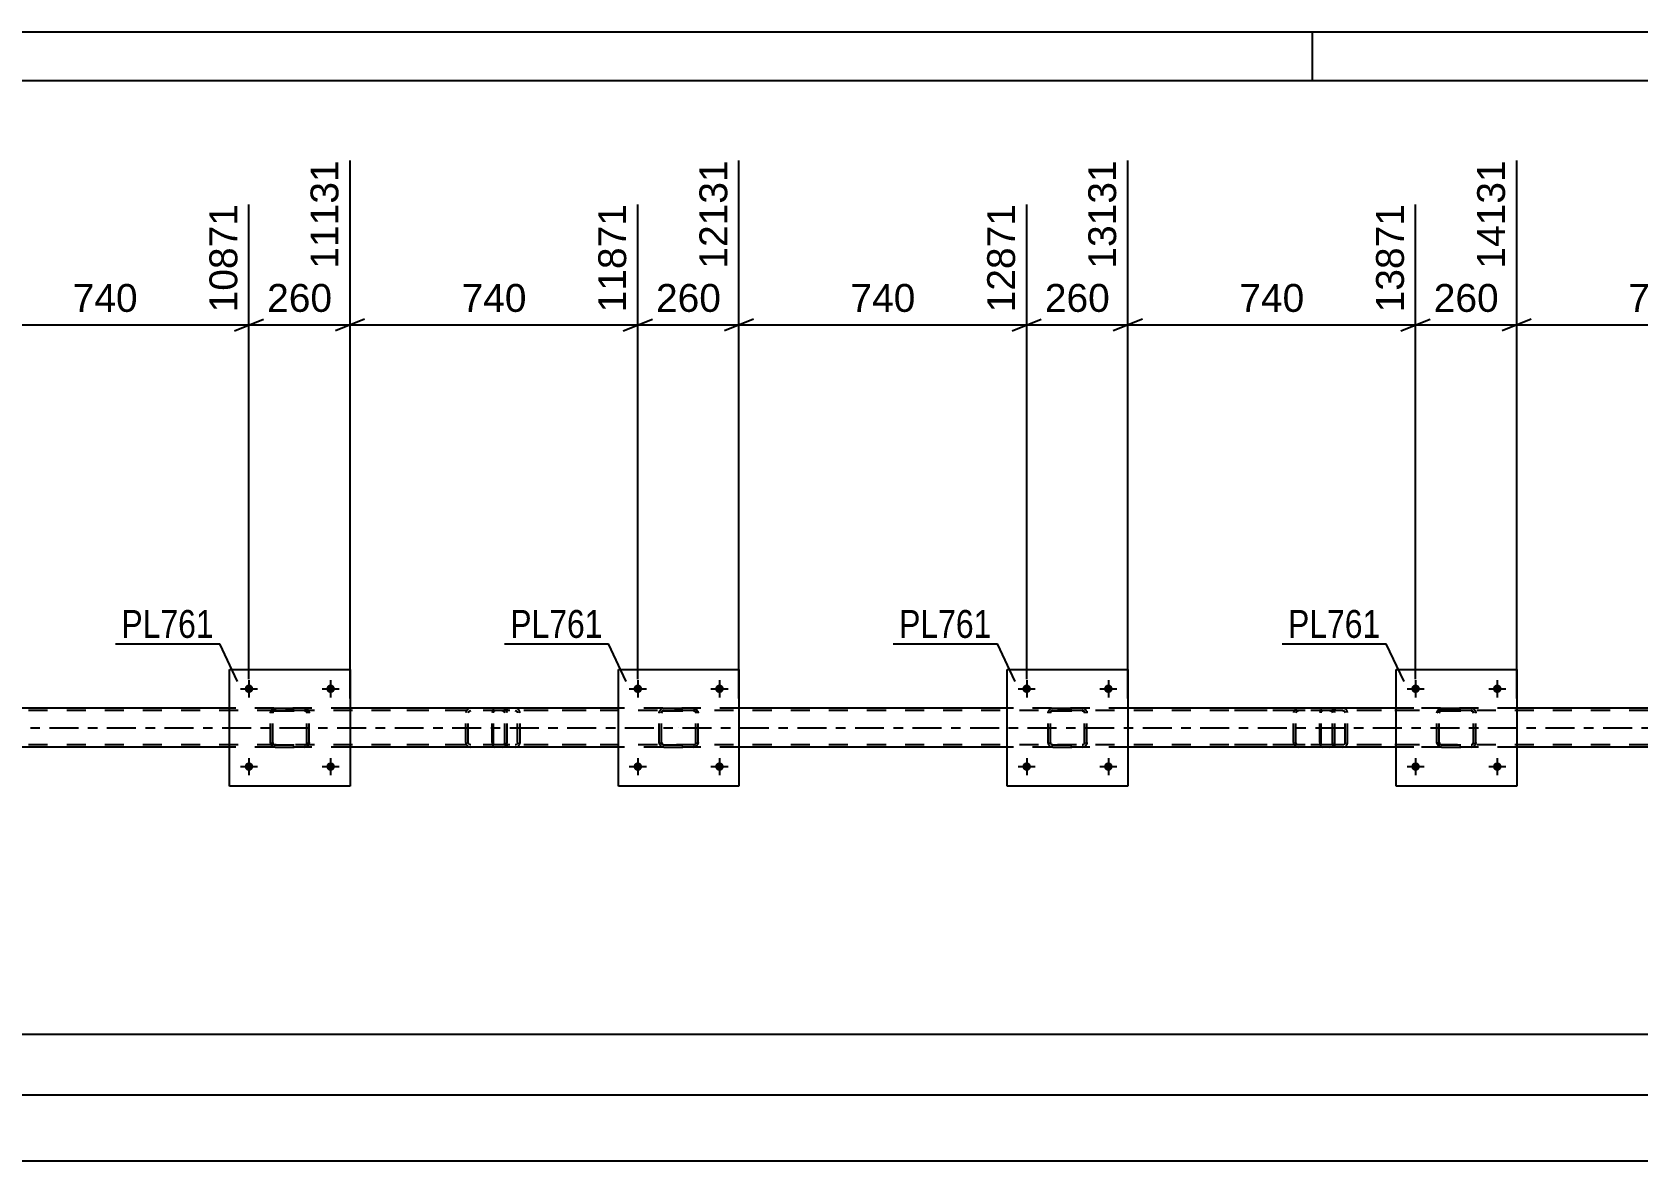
# Model space of a CAD drawing. Header units: millimetres. Extents: x -116 to 725, y -385 to 209.
# Drawn here: x 383.4 to 548.5, y 92.8 to 208.9 of the extents above; entities that cross this region are included whole.
import ezdxf

# ---------------------------------------------------------------- set-up
doc = ezdxf.new("R2010")
doc.units = ezdxf.units.MM
doc.linetypes.add('DXK_LINE_DOT2', pattern=[3.9198, 1.9599, -1.9599])
doc.linetypes.add('DXK_LINE_DOT3', pattern=[5.9187, 2.979, -0.9799, 0.9799, -0.9799])
doc.styles.add('Arial', font='arial.ttf', dxfattribs={"height": 0.2})
doc.styles.add('Arial Narrow', font='ARIALN.TTF', dxfattribs={"height": 0.2})

# ---------------------------------------------------------------- blocks, each defined once
blk = doc.blocks.new('Unknown-203724257-1113')
at = {"color": 5, "linetype": 'Continuous'}
for p, q in [((725.07, 208.87), (-115.93, 208.87)), ((515.07, 203.87), (515.07, 208.87)), ((720.07, 203.87), (-110.93, 203.87))]:
    blk.add_line(p, q, dxfattribs=at)
blk = doc.blocks.new('Bolt-203724257-3834 - 3799')
at = {"linetype": 'Continuous'}
for points in [[(446.1, 133.33, -1), (445.22, 133.33, -1)], [(454.5, 133.33, -1), (453.62, 133.33, -1)]]:
    blk.add_hatch(color=1, dxfattribs=at).paths.add_polyline_path(points)
at = {"color": 1, "linetype": 'Continuous'}
for p, q in [((445.66, 134.21), (445.66, 132.45)), ((454.06, 134.21), (454.06, 132.45)), ((444.78, 133.33), (446.54, 133.33)), ((453.18, 133.33), (454.94, 133.33))]:
    blk.add_line(p, q, dxfattribs=at)
blk = doc.blocks.new('Bolt-203724257-3835 - 3799')
at = {"linetype": 'Continuous'}
for points in [[(406.1, 141.33, -1), (405.22, 141.33, -1)], [(414.5, 141.33, -1), (413.62, 141.33, -1)]]:
    blk.add_hatch(color=1, dxfattribs=at).paths.add_polyline_path(points)
at = {"color": 1, "linetype": 'Continuous'}
for p, q in [((405.66, 142.21), (405.66, 140.45)), ((414.06, 142.21), (414.06, 140.45)), ((404.78, 141.33), (406.54, 141.33)), ((413.18, 141.33), (414.94, 141.33))]:
    blk.add_line(p, q, dxfattribs=at)
blk = doc.blocks.new('Bolt-203724257-3836 - 3799')
at = {"linetype": 'Continuous'}
for points in [[(406.1, 133.33, -1), (405.22, 133.33, -1)], [(414.5, 133.33, -1), (413.62, 133.33, -1)]]:
    blk.add_hatch(color=1, dxfattribs=at).paths.add_polyline_path(points)
at = {"color": 1, "linetype": 'Continuous'}
for p, q in [((405.66, 134.21), (405.66, 132.45)), ((414.06, 134.21), (414.06, 132.45)), ((404.78, 133.33), (406.54, 133.33)), ((413.18, 133.33), (414.94, 133.33))]:
    blk.add_line(p, q, dxfattribs=at)
blk = doc.blocks.new('Part-203724257-3857 - 3799')
at = {"color": 7, "linetype": 'DXK_LINE_DOT2'}
for p, q in [((624.06, 139.09), (-29.17, 139.09)), ((416.06, 139.33), (403.66, 139.33)), ((456.06, 139.33), (443.66, 139.33)), ((496.06, 139.33), (483.66, 139.33)), ((536.06, 139.33), (523.66, 139.33)), ((624.06, 135.57), (-29.17, 135.57)), ((416.06, 135.33), (403.66, 135.33)), ((456.06, 135.33), (443.66, 135.33)), ((496.06, 135.33), (483.66, 135.33)), ((536.06, 135.33), (523.66, 135.33))]:
    blk.add_line(p, q, dxfattribs=at)
at = {"color": 2, "linetype": 'Continuous'}
for p, q in [((403.66, 139.33), (376.06, 139.33)), ((443.66, 139.33), (416.06, 139.33)), ((483.66, 139.33), (456.06, 139.33)), ((523.66, 139.33), (496.06, 139.33)), ((563.66, 139.33), (536.06, 139.33)), ((403.66, 135.33), (376.06, 135.33)), ((443.66, 135.33), (416.06, 135.33)), ((483.66, 135.33), (456.06, 135.33)), ((523.66, 135.33), (496.06, 135.33)), ((563.66, 135.33), (536.06, 135.33))]:
    blk.add_line(p, q, dxfattribs=at)
at = {"color": 7, "linetype": 'DXK_LINE_DOT3'}
blk.add_line((-29.17, 137.33), (624.06, 137.33), dxfattribs=at)
blk = doc.blocks.new('Part-203724257-3870 - 3799')
at = {"color": 7, "linetype": 'DXK_LINE_DOT2'}
for p, q in [((430.7, 139.03), (430.68, 138.85)), ((430.68, 135.81), (430.68, 138.85)), ((430.75, 139.19), (430.7, 139.03)), ((430.84, 139.29), (430.75, 139.19)), ((430.81, 138.85), (430.82, 138.94)), ((430.81, 135.81), (430.81, 138.85)), ((430.82, 138.94), (430.85, 139.02)), ((430.95, 139.33), (430.84, 139.29)), ((430.85, 139.02), (430.89, 139.07)), ((430.89, 139.07), (430.95, 139.09)), ((440.35, 139.33), (430.95, 139.33)), ((440.35, 139.09), (430.95, 139.09)), ((432.22, 139.33), (432.22, 139.09)), ((433.23, 139.29), (433.04, 139.33)), ((433.04, 139.09), (433.13, 139.07)), ((433.13, 139.07), (433.22, 139.02)), ((433.22, 139.02), (433.27, 138.94)), ((433.27, 138.94), (433.29, 138.85)), ((433.29, 135.81), (433.29, 138.85)), ((433.5, 139.02), (433.5, 139.03)), ((433.54, 138.85), (433.5, 139.02)), ((433.54, 135.81), (433.54, 138.85)), ((430.68, 135.81), (430.7, 135.62)), ((430.7, 135.62), (430.75, 135.47)), ((430.75, 135.47), (430.84, 135.36)), ((430.82, 135.71), (430.81, 135.81)), ((430.85, 135.64), (430.82, 135.71)), ((430.89, 135.58), (430.85, 135.64)), ((430.95, 135.57), (430.89, 135.58)), ((440.35, 135.57), (430.95, 135.57)), ((432.22, 135.33), (432.22, 135.57)), ((433.13, 135.58), (433.04, 135.57)), ((433.22, 135.64), (433.13, 135.58)), ((433.27, 135.71), (433.22, 135.64)), ((433.29, 135.81), (433.27, 135.71)), ((433.5, 135.62), (433.52, 135.71)), ((433.52, 135.71), (433.54, 135.81)), ((430.84, 135.36), (430.95, 135.33)), ((440.35, 135.33), (430.95, 135.33)), ((433.04, 135.33), (433.23, 135.36))]:
    blk.add_line(p, q, dxfattribs=at)
for centre, start, end in [((433.05, 138.83), 23.8494, 68.8059), ((433.05, 135.82), 291.1941, 336.1506)]:
    blk.add_arc(centre, 0.492, start, end, dxfattribs=at)
blk = doc.blocks.new('Bolt-203724257-3903 - 3799')
at = {"linetype": 'Continuous'}
for points in [[(526.1, 141.33, -1), (525.22, 141.33, -1)], [(534.5, 141.33, -1), (533.62, 141.33, -1)]]:
    blk.add_hatch(color=1, dxfattribs=at).paths.add_polyline_path(points)
at = {"color": 1, "linetype": 'Continuous'}
for p, q in [((525.66, 142.21), (525.66, 140.45)), ((534.06, 142.21), (534.06, 140.45)), ((524.78, 141.33), (526.54, 141.33)), ((533.18, 141.33), (534.94, 141.33))]:
    blk.add_line(p, q, dxfattribs=at)
blk = doc.blocks.new('Bolt-203724257-3904 - 3799')
at = {"linetype": 'Continuous'}
for points in [[(526.1, 133.33, -1), (525.22, 133.33, -1)], [(534.5, 133.33, -1), (533.62, 133.33, -1)]]:
    blk.add_hatch(color=1, dxfattribs=at).paths.add_polyline_path(points)
at = {"color": 1, "linetype": 'Continuous'}
for p, q in [((525.66, 134.21), (525.66, 132.45)), ((534.06, 134.21), (534.06, 132.45)), ((524.78, 133.33), (526.54, 133.33)), ((533.18, 133.33), (534.94, 133.33))]:
    blk.add_line(p, q, dxfattribs=at)
blk = doc.blocks.new('Bolt-203724257-3905 - 3799')
at = {"linetype": 'Continuous'}
for points in [[(486.1, 141.33, -1), (485.22, 141.33, -1)], [(494.5, 141.33, -1), (493.62, 141.33, -1)]]:
    blk.add_hatch(color=1, dxfattribs=at).paths.add_polyline_path(points)
at = {"color": 1, "linetype": 'Continuous'}
for p, q in [((485.66, 142.21), (485.66, 140.45)), ((494.06, 142.21), (494.06, 140.45)), ((484.78, 141.33), (486.54, 141.33)), ((493.18, 141.33), (494.94, 141.33))]:
    blk.add_line(p, q, dxfattribs=at)
blk = doc.blocks.new('Bolt-203724257-3906 - 3799')
at = {"linetype": 'Continuous'}
for points in [[(486.1, 133.33, -1), (485.22, 133.33, -1)], [(494.5, 133.33, -1), (493.62, 133.33, -1)]]:
    blk.add_hatch(color=1, dxfattribs=at).paths.add_polyline_path(points)
at = {"color": 1, "linetype": 'Continuous'}
for p, q in [((485.66, 134.21), (485.66, 132.45)), ((494.06, 134.21), (494.06, 132.45)), ((484.78, 133.33), (486.54, 133.33)), ((493.18, 133.33), (494.94, 133.33))]:
    blk.add_line(p, q, dxfattribs=at)
blk = doc.blocks.new('Bolt-203724257-3907 - 3799')
at = {"linetype": 'Continuous'}
for points in [[(446.1, 141.33, -1), (445.22, 141.33, -1)], [(454.5, 141.33, -1), (453.62, 141.33, -1)]]:
    blk.add_hatch(color=1, dxfattribs=at).paths.add_polyline_path(points)
at = {"color": 1, "linetype": 'Continuous'}
for p, q in [((445.66, 142.21), (445.66, 140.45)), ((454.06, 142.21), (454.06, 140.45)), ((444.78, 141.33), (446.54, 141.33)), ((453.18, 141.33), (454.94, 141.33))]:
    blk.add_line(p, q, dxfattribs=at)
blk = doc.blocks.new('Part-203724257-3913 - 3799')
at = {"color": 7, "linetype": 'DXK_LINE_DOT2'}
for p, q in [((407.86, 138.85), (407.9, 139.03)), ((407.9, 139.03), (407.86, 138.84)), ((407.86, 135.8), (407.86, 138.85)), ((408.1, 138.84), (408.12, 138.94)), ((408.12, 138.94), (408.1, 138.85)), ((408.1, 135.8), (408.1, 138.85)), ((408.17, 139.02), (408.12, 138.94)), ((408.12, 138.94), (408.17, 139.01)), ((408.16, 139.29), (408.34, 139.33)), ((408.34, 139.32), (408.16, 139.29)), ((408.17, 139.01), (408.25, 139.07)), ((408.25, 139.07), (408.17, 139.02)), ((408.34, 139.09), (408.25, 139.07)), ((408.25, 139.07), (408.34, 139.08)), ((408.34, 139.32), (408.34, 139.33)), ((408.34, 139.33), (411.38, 139.33)), ((408.34, 139.32), (411.38, 139.32)), ((408.34, 139.08), (408.34, 139.09)), ((411.38, 139.09), (408.34, 139.09)), ((408.34, 139.08), (411.38, 139.08)), ((411.38, 139.32), (411.38, 139.33)), ((411.38, 139.33), (411.57, 139.29)), ((411.57, 139.29), (411.38, 139.32)), ((411.38, 139.08), (411.38, 139.09)), ((411.48, 139.07), (411.38, 139.09)), ((411.38, 139.08), (411.48, 139.07)), ((411.48, 139.07), (411.55, 139.01)), ((411.55, 139.02), (411.48, 139.07)), ((411.61, 138.94), (411.55, 139.02)), ((411.55, 139.01), (411.61, 138.94)), ((411.61, 138.94), (411.62, 138.84)), ((411.62, 138.85), (411.61, 138.94)), ((411.62, 135.8), (411.62, 138.85)), ((411.83, 139.03), (411.86, 138.85)), ((411.86, 138.84), (411.83, 139.03)), ((411.86, 135.8), (411.86, 138.85)), ((407.9, 135.62), (407.86, 135.81)), ((407.86, 135.8), (407.9, 135.62)), ((408.1, 135.81), (408.12, 135.71)), ((408.12, 135.71), (408.1, 135.8)), ((408.17, 135.64), (408.12, 135.71)), ((408.12, 135.71), (408.17, 135.64)), ((408.25, 135.58), (408.17, 135.64)), ((408.17, 135.64), (408.25, 135.58)), ((408.34, 135.56), (408.25, 135.58)), ((408.25, 135.58), (408.34, 135.57)), ((408.34, 135.56), (408.34, 135.57)), ((408.34, 135.57), (411.38, 135.57)), ((408.34, 135.56), (411.38, 135.56)), ((411.48, 135.58), (411.38, 135.56)), ((411.38, 135.57), (411.48, 135.58)), ((411.38, 135.56), (411.38, 135.57)), ((411.55, 135.64), (411.48, 135.58)), ((411.48, 135.58), (411.55, 135.64)), ((411.61, 135.71), (411.55, 135.64)), ((411.55, 135.64), (411.61, 135.71)), ((411.61, 135.71), (411.62, 135.81)), ((411.62, 135.8), (411.61, 135.71)), ((411.86, 135.81), (411.83, 135.62)), ((411.83, 135.62), (411.86, 135.8)), ((408.34, 135.33), (408.16, 135.36)), ((408.16, 135.36), (408.34, 135.32)), ((408.34, 135.32), (408.34, 135.33)), ((408.34, 135.33), (411.38, 135.33)), ((408.34, 135.32), (411.38, 135.32)), ((411.57, 135.36), (411.38, 135.33)), ((411.38, 135.32), (411.57, 135.36)), ((411.38, 135.32), (411.38, 135.33))]:
    blk.add_line(p, q, dxfattribs=at)
at = {"color": 7, "linetype": 'DXK_LINE_DOT3'}
blk.add_line((409.86, 137.32), (409.86, 137.33), dxfattribs=at)
at = {"color": 7, "linetype": 'DXK_LINE_DOT2'}
for centre, start, end in [((408.34, 138.85), 112.5, 157.5), ((408.34, 138.84), 112.5, 157.5), ((411.38, 138.85), 22.5, 67.5), ((411.38, 138.84), 22.5, 67.5), ((408.34, 135.81), 202.5, 247.5), ((408.34, 135.8), 202.5, 247.5), ((411.38, 135.81), 292.5, 337.5), ((411.38, 135.8), 292.5, 337.5)]:
    blk.add_arc(centre, 0.48, start, end, dxfattribs=at)
blk = doc.blocks.new('Part-203724257-3918 - 3799')
at = {"color": 2, "linetype": 'Continuous'}
for p, q in [((403.66, 131.32), (403.66, 143.32)), ((403.66, 143.32), (416.06, 143.32)), ((416.06, 143.32), (416.06, 131.32)), ((416.06, 131.32), (403.66, 131.32))]:
    blk.add_line(p, q, dxfattribs=at)
blk = doc.blocks.new('Part-203724257-3919 - 3799')
at = {"color": 7, "linetype": 'DXK_LINE_DOT2'}
for p, q in [((447.86, 138.85), (447.9, 139.03)), ((447.9, 139.03), (447.86, 138.84)), ((447.86, 135.8), (447.86, 138.85)), ((448.1, 138.84), (448.12, 138.94)), ((448.12, 138.94), (448.1, 138.85)), ((448.1, 135.8), (448.1, 138.85)), ((448.17, 139.02), (448.12, 138.94)), ((448.12, 138.94), (448.17, 139.01)), ((448.16, 139.29), (448.34, 139.33)), ((448.34, 139.32), (448.16, 139.29)), ((448.17, 139.01), (448.25, 139.07)), ((448.25, 139.07), (448.17, 139.02)), ((448.34, 139.09), (448.25, 139.07)), ((448.25, 139.07), (448.34, 139.08)), ((448.34, 139.32), (448.34, 139.33)), ((448.34, 139.33), (451.38, 139.33)), ((448.34, 139.32), (451.38, 139.32)), ((448.34, 139.08), (448.34, 139.09)), ((451.38, 139.09), (448.34, 139.09)), ((448.34, 139.08), (451.38, 139.08)), ((451.38, 139.32), (451.38, 139.33)), ((451.38, 139.33), (451.57, 139.29)), ((451.57, 139.29), (451.38, 139.32)), ((451.38, 139.08), (451.38, 139.09)), ((451.48, 139.07), (451.38, 139.09)), ((451.38, 139.08), (451.48, 139.07)), ((451.48, 139.07), (451.55, 139.01)), ((451.55, 139.02), (451.48, 139.07)), ((451.61, 138.94), (451.55, 139.02)), ((451.55, 139.01), (451.61, 138.94)), ((451.61, 138.94), (451.62, 138.84)), ((451.62, 138.85), (451.61, 138.94)), ((451.62, 135.8), (451.62, 138.85)), ((451.83, 139.03), (451.86, 138.85)), ((451.86, 138.84), (451.83, 139.03)), ((451.86, 135.8), (451.86, 138.85)), ((447.9, 135.62), (447.86, 135.81)), ((447.86, 135.8), (447.9, 135.62)), ((448.1, 135.81), (448.12, 135.71)), ((448.12, 135.71), (448.1, 135.8)), ((448.17, 135.64), (448.12, 135.71)), ((448.12, 135.71), (448.17, 135.64)), ((448.25, 135.58), (448.17, 135.64)), ((448.17, 135.64), (448.25, 135.58)), ((448.34, 135.56), (448.25, 135.58)), ((448.25, 135.58), (448.34, 135.57)), ((448.34, 135.56), (448.34, 135.57)), ((448.34, 135.57), (451.38, 135.57)), ((448.34, 135.56), (451.38, 135.56)), ((451.48, 135.58), (451.38, 135.56)), ((451.38, 135.57), (451.48, 135.58)), ((451.38, 135.56), (451.38, 135.57)), ((451.55, 135.64), (451.48, 135.58)), ((451.48, 135.58), (451.55, 135.64)), ((451.61, 135.71), (451.55, 135.64)), ((451.55, 135.64), (451.61, 135.71)), ((451.61, 135.71), (451.62, 135.81)), ((451.62, 135.8), (451.61, 135.71)), ((451.86, 135.81), (451.83, 135.62)), ((451.83, 135.62), (451.86, 135.8)), ((448.34, 135.33), (448.16, 135.36)), ((448.16, 135.36), (448.34, 135.32)), ((448.34, 135.32), (448.34, 135.33)), ((448.34, 135.33), (451.38, 135.33)), ((448.34, 135.32), (451.38, 135.32)), ((451.57, 135.36), (451.38, 135.33)), ((451.38, 135.32), (451.57, 135.36)), ((451.38, 135.32), (451.38, 135.33))]:
    blk.add_line(p, q, dxfattribs=at)
at = {"color": 7, "linetype": 'DXK_LINE_DOT3'}
blk.add_line((449.86, 137.32), (449.86, 137.33), dxfattribs=at)
at = {"color": 7, "linetype": 'DXK_LINE_DOT2'}
for centre, start, end in [((448.34, 138.85), 112.5, 157.5), ((448.34, 138.84), 112.5, 157.5), ((451.38, 138.85), 22.5, 67.5), ((451.38, 138.84), 22.5, 67.5), ((448.34, 135.81), 202.5, 247.5), ((448.34, 135.8), 202.5, 247.5), ((451.38, 135.81), 292.5, 337.5), ((451.38, 135.8), 292.5, 337.5)]:
    blk.add_arc(centre, 0.48, start, end, dxfattribs=at)
blk = doc.blocks.new('Part-203724257-3924 - 3799')
at = {"color": 2, "linetype": 'Continuous'}
for p, q in [((443.66, 131.32), (443.66, 143.32)), ((443.66, 143.32), (456.06, 143.32)), ((456.06, 143.32), (456.06, 131.32)), ((456.06, 131.32), (443.66, 131.32))]:
    blk.add_line(p, q, dxfattribs=at)
blk = doc.blocks.new('Part-203724257-3925 - 3799')
at = {"color": 7, "linetype": 'DXK_LINE_DOT2'}
for p, q in [((487.86, 138.85), (487.9, 139.03)), ((487.9, 139.03), (487.86, 138.84)), ((487.86, 135.8), (487.86, 138.85)), ((488.1, 138.84), (488.12, 138.94)), ((488.12, 138.94), (488.1, 138.85)), ((488.1, 135.8), (488.1, 138.85)), ((488.17, 139.02), (488.12, 138.94)), ((488.12, 138.94), (488.17, 139.01)), ((488.16, 139.29), (488.34, 139.33)), ((488.34, 139.32), (488.16, 139.29)), ((488.17, 139.01), (488.25, 139.07)), ((488.25, 139.07), (488.17, 139.02)), ((488.34, 139.09), (488.25, 139.07)), ((488.25, 139.07), (488.34, 139.08)), ((488.34, 139.32), (488.34, 139.33)), ((488.34, 139.33), (491.38, 139.33)), ((488.34, 139.32), (491.38, 139.32)), ((488.34, 139.08), (488.34, 139.09)), ((491.38, 139.09), (488.34, 139.09)), ((488.34, 139.08), (491.38, 139.08)), ((491.38, 139.32), (491.38, 139.33)), ((491.38, 139.33), (491.57, 139.29)), ((491.57, 139.29), (491.38, 139.32)), ((491.38, 139.08), (491.38, 139.09)), ((491.48, 139.07), (491.38, 139.09)), ((491.38, 139.08), (491.48, 139.07)), ((491.48, 139.07), (491.55, 139.01)), ((491.55, 139.02), (491.48, 139.07)), ((491.6, 138.94), (491.55, 139.02)), ((491.55, 139.01), (491.6, 138.94)), ((491.6, 138.94), (491.62, 138.84)), ((491.62, 138.85), (491.6, 138.94)), ((491.62, 135.8), (491.62, 138.85)), ((491.83, 139.03), (491.86, 138.85)), ((491.86, 138.84), (491.83, 139.03)), ((491.86, 135.8), (491.86, 138.85)), ((487.9, 135.62), (487.86, 135.81)), ((487.86, 135.8), (487.9, 135.62)), ((488.1, 135.81), (488.12, 135.71)), ((488.12, 135.71), (488.1, 135.8)), ((488.17, 135.64), (488.12, 135.71)), ((488.12, 135.71), (488.17, 135.64)), ((488.25, 135.58), (488.17, 135.64)), ((488.17, 135.64), (488.25, 135.58)), ((488.34, 135.56), (488.25, 135.58)), ((488.25, 135.58), (488.34, 135.57)), ((488.34, 135.56), (488.34, 135.57)), ((488.34, 135.57), (491.38, 135.57)), ((488.34, 135.56), (491.38, 135.56)), ((491.48, 135.58), (491.38, 135.56)), ((491.38, 135.57), (491.48, 135.58)), ((491.38, 135.56), (491.38, 135.57)), ((491.55, 135.64), (491.48, 135.58)), ((491.48, 135.58), (491.55, 135.64)), ((491.6, 135.71), (491.55, 135.64)), ((491.55, 135.64), (491.6, 135.71)), ((491.6, 135.71), (491.62, 135.81)), ((491.62, 135.8), (491.6, 135.71)), ((491.86, 135.81), (491.83, 135.62)), ((491.83, 135.62), (491.86, 135.8)), ((488.34, 135.33), (488.16, 135.36)), ((488.16, 135.36), (488.34, 135.32)), ((488.34, 135.32), (488.34, 135.33)), ((488.34, 135.33), (491.38, 135.33)), ((488.34, 135.32), (491.38, 135.32)), ((491.57, 135.36), (491.38, 135.33)), ((491.38, 135.32), (491.57, 135.36)), ((491.38, 135.32), (491.38, 135.33))]:
    blk.add_line(p, q, dxfattribs=at)
at = {"color": 7, "linetype": 'DXK_LINE_DOT3'}
blk.add_line((489.86, 137.32), (489.86, 137.33), dxfattribs=at)
at = {"color": 7, "linetype": 'DXK_LINE_DOT2'}
for centre, start, end in [((488.34, 138.85), 112.5, 157.5), ((488.34, 138.84), 112.5, 157.5), ((491.38, 138.85), 22.5, 67.5), ((491.38, 138.84), 22.5, 67.5), ((488.34, 135.81), 202.5, 247.5), ((488.34, 135.8), 202.5, 247.5), ((491.38, 135.81), 292.5, 337.5), ((491.38, 135.8), 292.5, 337.5)]:
    blk.add_arc(centre, 0.48, start, end, dxfattribs=at)
blk = doc.blocks.new('Part-203724257-3970 - 3799')
at = {"color": 2, "linetype": 'Continuous'}
for p, q in [((483.66, 131.32), (483.66, 143.32)), ((483.66, 143.32), (496.06, 143.32)), ((496.06, 143.32), (496.06, 131.32)), ((496.06, 131.32), (483.66, 131.32))]:
    blk.add_line(p, q, dxfattribs=at)
blk = doc.blocks.new('Part-203724257-3971 - 3799')
at = {"color": 7, "linetype": 'DXK_LINE_DOT2'}
for p, q in [((527.86, 138.85), (527.9, 139.03)), ((527.9, 139.03), (527.86, 138.84)), ((527.86, 135.8), (527.86, 138.85)), ((528.1, 138.84), (528.12, 138.94)), ((528.12, 138.94), (528.1, 138.85)), ((528.1, 135.8), (528.1, 138.85)), ((528.17, 139.02), (528.12, 138.94)), ((528.12, 138.94), (528.17, 139.01)), ((528.16, 139.29), (528.34, 139.33)), ((528.34, 139.32), (528.16, 139.29)), ((528.17, 139.01), (528.25, 139.07)), ((528.25, 139.07), (528.17, 139.02)), ((528.34, 139.09), (528.25, 139.07)), ((528.25, 139.07), (528.34, 139.08)), ((528.34, 139.32), (528.34, 139.33)), ((528.34, 139.33), (531.38, 139.33)), ((528.34, 139.32), (531.38, 139.32)), ((528.34, 139.08), (528.34, 139.09)), ((531.38, 139.09), (528.34, 139.09)), ((528.34, 139.08), (531.38, 139.08)), ((531.38, 139.32), (531.38, 139.33)), ((531.38, 139.33), (531.57, 139.29)), ((531.57, 139.29), (531.38, 139.32)), ((531.38, 139.08), (531.38, 139.09)), ((531.48, 139.07), (531.38, 139.09)), ((531.38, 139.08), (531.48, 139.07)), ((531.48, 139.07), (531.55, 139.01)), ((531.55, 139.02), (531.48, 139.07)), ((531.6, 138.94), (531.55, 139.02)), ((531.55, 139.01), (531.6, 138.94)), ((531.6, 138.94), (531.62, 138.84)), ((531.62, 138.85), (531.6, 138.94)), ((531.62, 135.8), (531.62, 138.85)), ((531.83, 139.03), (531.86, 138.85)), ((531.86, 138.84), (531.83, 139.03)), ((531.86, 135.8), (531.86, 138.85)), ((527.9, 135.62), (527.86, 135.81)), ((527.86, 135.8), (527.9, 135.62)), ((528.1, 135.81), (528.12, 135.71)), ((528.12, 135.71), (528.1, 135.8)), ((528.17, 135.64), (528.12, 135.71)), ((528.12, 135.71), (528.17, 135.64)), ((528.25, 135.58), (528.17, 135.64)), ((528.17, 135.64), (528.25, 135.58)), ((528.34, 135.56), (528.25, 135.58)), ((528.25, 135.58), (528.34, 135.57)), ((528.34, 135.56), (528.34, 135.57)), ((528.34, 135.57), (531.38, 135.57)), ((528.34, 135.56), (531.38, 135.56)), ((531.48, 135.58), (531.38, 135.56)), ((531.38, 135.57), (531.48, 135.58)), ((531.38, 135.56), (531.38, 135.57)), ((531.55, 135.64), (531.48, 135.58)), ((531.48, 135.58), (531.55, 135.64)), ((531.6, 135.71), (531.55, 135.64)), ((531.55, 135.64), (531.6, 135.71)), ((531.6, 135.71), (531.62, 135.81)), ((531.62, 135.8), (531.6, 135.71)), ((531.86, 135.81), (531.83, 135.62)), ((531.83, 135.62), (531.86, 135.8)), ((528.34, 135.33), (528.16, 135.36)), ((528.16, 135.36), (528.34, 135.32)), ((528.34, 135.32), (528.34, 135.33)), ((528.34, 135.33), (531.38, 135.33)), ((528.34, 135.32), (531.38, 135.32)), ((531.57, 135.36), (531.38, 135.33)), ((531.38, 135.32), (531.57, 135.36)), ((531.38, 135.32), (531.38, 135.33))]:
    blk.add_line(p, q, dxfattribs=at)
at = {"color": 7, "linetype": 'DXK_LINE_DOT3'}
blk.add_line((529.86, 137.32), (529.86, 137.33), dxfattribs=at)
at = {"color": 7, "linetype": 'DXK_LINE_DOT2'}
for centre, start, end in [((528.34, 138.85), 112.5, 157.5), ((528.34, 138.84), 112.5, 157.5), ((531.38, 138.85), 22.5, 67.5), ((531.38, 138.84), 22.5, 67.5), ((528.34, 135.81), 202.5, 247.5), ((528.34, 135.8), 202.5, 247.5), ((531.38, 135.81), 292.5, 337.5), ((531.38, 135.8), 292.5, 337.5)]:
    blk.add_arc(centre, 0.48, start, end, dxfattribs=at)
blk = doc.blocks.new('Part-203724257-3976 - 3799')
at = {"color": 2, "linetype": 'Continuous'}
for p, q in [((523.66, 131.32), (523.66, 143.32)), ((523.66, 143.32), (536.06, 143.32)), ((536.06, 143.32), (536.06, 131.32)), ((536.06, 131.32), (523.66, 131.32))]:
    blk.add_line(p, q, dxfattribs=at)
blk = doc.blocks.new('Part-203724257-4014 - 3799')
at = {"color": 7, "linetype": 'DXK_LINE_DOT2'}
for p, q in [((431.71, 139.33), (419.94, 139.33)), ((431.71, 139.09), (419.94, 139.09)), ((428, 139.02), (427.97, 138.85)), ((427.97, 135.81), (427.97, 138.85)), ((428, 139.03), (428, 139.02)), ((428.22, 138.85), (428.24, 138.94)), ((428.22, 135.81), (428.22, 138.85)), ((428.24, 138.94), (428.3, 139.02)), ((428.48, 139.33), (428.28, 139.29)), ((428.3, 139.02), (428.38, 139.07)), ((428.38, 139.07), (428.48, 139.09)), ((431.91, 139.29), (431.71, 139.33)), ((431.71, 139.09), (431.81, 139.07)), ((431.81, 139.07), (431.89, 139.02)), ((431.89, 139.02), (431.95, 138.94)), ((431.95, 138.94), (431.97, 138.85)), ((431.97, 135.81), (431.97, 138.85)), ((432.19, 139.02), (432.18, 139.03)), ((432.22, 138.85), (432.19, 139.02)), ((432.22, 135.81), (432.22, 138.85)), ((431.71, 135.57), (419.94, 135.57)), ((427.97, 135.81), (427.98, 135.71)), ((427.98, 135.71), (428, 135.62)), ((428.24, 135.71), (428.22, 135.81)), ((428.3, 135.64), (428.24, 135.71)), ((428.38, 135.58), (428.3, 135.64)), ((428.48, 135.57), (428.38, 135.58)), ((431.81, 135.58), (431.71, 135.57)), ((431.89, 135.64), (431.81, 135.58)), ((431.95, 135.71), (431.89, 135.64)), ((431.97, 135.81), (431.95, 135.71)), ((432.18, 135.62), (432.2, 135.71)), ((432.2, 135.71), (432.22, 135.81)), ((431.71, 135.33), (419.94, 135.33)), ((428.28, 135.36), (428.48, 135.33)), ((431.71, 135.33), (431.91, 135.36))]:
    blk.add_line(p, q, dxfattribs=at)
for centre, start, end in [((428.46, 138.82), 110.7583, 155.68), ((431.73, 138.82), 24.32, 69.2417), ((428.46, 135.83), 204.32, 249.2417), ((431.73, 135.83), 290.7583, 335.68)]:
    blk.add_arc(centre, 0.496, start, end, dxfattribs=at)
blk = doc.blocks.new('Part-203724257-4015 - 3799')
at = {"color": 7, "linetype": 'DXK_LINE_DOT2'}
for p, q in [((516.85, 139.33), (505.07, 139.33)), ((516.85, 139.09), (505.07, 139.09)), ((513.14, 139.02), (513.1, 138.85)), ((513.1, 135.81), (513.1, 138.85)), ((513.14, 139.03), (513.14, 139.02)), ((513.36, 138.85), (513.37, 138.94)), ((513.36, 135.81), (513.36, 138.85)), ((513.37, 138.94), (513.43, 139.02)), ((513.61, 139.33), (513.42, 139.29)), ((513.43, 139.02), (513.51, 139.07)), ((513.51, 139.07), (513.61, 139.09)), ((517.04, 139.29), (516.85, 139.33)), ((516.85, 139.09), (516.94, 139.07)), ((516.94, 139.07), (517.03, 139.02)), ((517.03, 139.02), (517.08, 138.94)), ((517.08, 138.94), (517.1, 138.85)), ((517.1, 135.81), (517.1, 138.85)), ((517.32, 139.02), (517.32, 139.03)), ((517.36, 138.85), (517.32, 139.02)), ((517.36, 135.81), (517.36, 138.85)), ((516.85, 135.57), (505.07, 135.57)), ((513.1, 135.81), (513.12, 135.71)), ((513.12, 135.71), (513.14, 135.62)), ((513.37, 135.71), (513.36, 135.81)), ((513.43, 135.64), (513.37, 135.71)), ((513.51, 135.58), (513.43, 135.64)), ((513.61, 135.57), (513.51, 135.58)), ((516.94, 135.58), (516.85, 135.57)), ((517.03, 135.64), (516.94, 135.58)), ((517.08, 135.71), (517.03, 135.64)), ((517.1, 135.81), (517.08, 135.71)), ((517.32, 135.62), (517.34, 135.71)), ((517.34, 135.71), (517.36, 135.81)), ((516.85, 135.33), (505.07, 135.33)), ((513.42, 135.36), (513.61, 135.33)), ((516.85, 135.33), (517.04, 135.36))]:
    blk.add_line(p, q, dxfattribs=at)
for centre, start, end in [((513.59, 138.82), 110.7583, 155.68), ((516.87, 138.82), 24.32, 69.2417), ((513.59, 135.83), 204.32, 249.2417), ((516.87, 135.83), 290.7583, 335.68)]:
    blk.add_arc(centre, 0.496, start, end, dxfattribs=at)
blk = doc.blocks.new('Part-203724257-4017 - 3799')
at = {"color": 7, "linetype": 'DXK_LINE_DOT2'}
for p, q in [((515.83, 139.03), (515.81, 138.85)), ((515.81, 135.81), (515.81, 138.85)), ((515.89, 139.19), (515.83, 139.03)), ((515.98, 139.29), (515.89, 139.19)), ((515.94, 138.85), (515.96, 138.94)), ((515.94, 135.81), (515.94, 138.85)), ((515.96, 138.94), (515.98, 139.02)), ((516.08, 139.33), (515.98, 139.29)), ((515.98, 139.02), (516.03, 139.07)), ((516.03, 139.07), (516.08, 139.09)), ((525.49, 139.33), (516.08, 139.33)), ((525.49, 139.09), (516.08, 139.09)), ((517.36, 139.33), (517.36, 139.09)), ((518.36, 139.29), (518.17, 139.33)), ((518.17, 139.09), (518.27, 139.07)), ((518.27, 139.07), (518.35, 139.02)), ((518.35, 139.02), (518.4, 138.94)), ((518.4, 138.94), (518.42, 138.85)), ((518.42, 135.81), (518.42, 138.85)), ((518.64, 139.02), (518.64, 139.03)), ((518.67, 138.85), (518.64, 139.02)), ((518.67, 135.81), (518.67, 138.85)), ((515.81, 135.81), (515.83, 135.62)), ((515.83, 135.62), (515.89, 135.47)), ((515.89, 135.47), (515.98, 135.36)), ((515.96, 135.71), (515.94, 135.81)), ((515.98, 135.64), (515.96, 135.71)), ((516.03, 135.58), (515.98, 135.64)), ((516.08, 135.57), (516.03, 135.58)), ((525.49, 135.57), (516.08, 135.57)), ((517.36, 135.33), (517.36, 135.57)), ((518.27, 135.58), (518.17, 135.57)), ((518.35, 135.64), (518.27, 135.58)), ((518.4, 135.71), (518.35, 135.64)), ((518.42, 135.81), (518.4, 135.71)), ((518.64, 135.62), (518.66, 135.71)), ((518.66, 135.71), (518.67, 135.81)), ((515.98, 135.36), (516.08, 135.33)), ((525.49, 135.33), (516.08, 135.33)), ((518.17, 135.33), (518.36, 135.36))]:
    blk.add_line(p, q, dxfattribs=at)
for centre, start, end in [((518.19, 138.83), 23.8494, 68.8059), ((518.19, 135.82), 291.1941, 336.1506)]:
    blk.add_arc(centre, 0.492, start, end, dxfattribs=at)
blk = doc.blocks.new('StraightDimension-203724257-4409 - 3799')
at = {"color": 7, "linetype": 'Continuous'}
for p, q in [((456.06, 140.33), (456.06, 195.66)), ((445.66, 142.33), (445.66, 191.16)), ((444.16, 178.15), (447.16, 179.35)), ((445.66, 178.75), (456.06, 178.75)), ((457.56, 179.35), (454.56, 178.15))]:
    blk.add_line(p, q, dxfattribs=at)
at = {"color": 0}
blk.add_wipeout([(454.8, 179.5), (454.8, 183.7), (446.93, 183.7), (446.93, 179.5)], dxfattribs=at)
at = {"color": 3, "style": 'Arial'}
blk.add_text('260', height=2.865, dxfattribs=at).set_placement((447.53, 180.1))
at = {"color": 0, "linetype": 'Continuous'}
blk.add_wipeout([(455.46, 196.26), (451.26, 196.26), (451.26, 183.95), (455.46, 183.95)], dxfattribs=at)
at = {"color": 3, "linetype": 'Continuous', "style": 'Arial'}
blk.add_text('12131', height=2.865, rotation=90.0002, dxfattribs=at).set_placement((454.86, 184.55))
blk = doc.blocks.new('StraightDimension-203724257-4101 - 3799')
at = {"color": 7, "linetype": 'Continuous'}
blk.add_line((91.16, 105.8), (657.91, 105.8), dxfattribs=at)
blk = doc.blocks.new('StraightDimension-203724257-4406 - 3799')
at = {"color": 7, "linetype": 'Continuous'}
for p, q in [((496.06, 140.33), (496.06, 195.66)), ((525.66, 142.33), (525.66, 191.16)), ((497.56, 179.35), (494.56, 178.15)), ((496.06, 178.75), (525.66, 178.75)), ((524.16, 178.15), (527.16, 179.35))]:
    blk.add_line(p, q, dxfattribs=at)
at = {"color": 0, "linetype": 'Continuous'}
blk.add_wipeout([(525.06, 191.76), (520.86, 191.76), (520.86, 179.45), (525.06, 179.45)], dxfattribs=at)
at = {"color": 0}
blk.add_wipeout([(514.8, 179.5), (514.8, 183.7), (506.93, 183.7), (506.93, 179.5)], dxfattribs=at)
at = {"color": 3, "linetype": 'Continuous', "style": 'Arial'}
blk.add_text('13871', height=2.865, rotation=90.0002, dxfattribs=at).set_placement((524.46, 180.05))
at = {"color": 3, "style": 'Arial'}
blk.add_text('740', height=2.865, dxfattribs=at).set_placement((507.53, 180.1))
blk = doc.blocks.new('StraightDimension-203724257-4387 - 3799')
at = {"color": 7, "linetype": 'Continuous'}
blk.add_line((-29.81, 99.57), (658.55, 99.57), dxfattribs=at)
blk = doc.blocks.new('StraightDimension-203724257-4404 - 3799')
at = {"color": 7, "linetype": 'Continuous'}
for p, q in [((536.06, 140.33), (536.06, 195.66)), ((565.66, 142.33), (565.66, 191.16)), ((537.56, 179.35), (534.56, 178.15)), ((536.06, 178.75), (565.66, 178.75)), ((564.16, 178.15), (567.16, 179.35))]:
    blk.add_line(p, q, dxfattribs=at)
at = {"color": 0, "linetype": 'Continuous'}
blk.add_wipeout([(565.06, 191.76), (560.86, 191.76), (560.86, 179.45), (565.06, 179.45)], dxfattribs=at)
at = {"color": 0}
blk.add_wipeout([(554.8, 179.5), (554.8, 183.7), (546.93, 183.7), (546.93, 179.5)], dxfattribs=at)
at = {"color": 3, "linetype": 'Continuous', "style": 'Arial'}
blk.add_text('14871', height=2.865, rotation=90.0002, dxfattribs=at).set_placement((564.46, 180.05))
at = {"color": 3, "style": 'Arial'}
blk.add_text('740', height=2.865, dxfattribs=at).set_placement((547.53, 180.1))
blk = doc.blocks.new('StraightDimension-203724257-4405 - 3799')
at = {"color": 7, "linetype": 'Continuous'}
for p, q in [((536.06, 140.33), (536.06, 195.66)), ((525.66, 142.33), (525.66, 191.16)), ((524.16, 178.15), (527.16, 179.35)), ((525.66, 178.75), (536.06, 178.75)), ((537.56, 179.35), (534.56, 178.15))]:
    blk.add_line(p, q, dxfattribs=at)
at = {"color": 0}
blk.add_wipeout([(534.8, 179.5), (534.8, 183.7), (526.93, 183.7), (526.93, 179.5)], dxfattribs=at)
at = {"color": 3, "style": 'Arial'}
blk.add_text('260', height=2.865, dxfattribs=at).set_placement((527.53, 180.1))
at = {"color": 0, "linetype": 'Continuous'}
blk.add_wipeout([(535.46, 196.26), (531.26, 196.26), (531.26, 183.95), (535.46, 183.95)], dxfattribs=at)
at = {"color": 3, "linetype": 'Continuous', "style": 'Arial'}
blk.add_text('14131', height=2.865, rotation=90.0002, dxfattribs=at).set_placement((534.86, 184.55))
blk = doc.blocks.new('StraightDimension-203724257-4407 - 3799')
at = {"color": 7, "linetype": 'Continuous'}
for p, q in [((496.06, 140.33), (496.06, 195.66)), ((485.66, 142.33), (485.66, 191.16)), ((484.16, 178.15), (487.16, 179.35)), ((485.66, 178.75), (496.06, 178.75)), ((497.56, 179.35), (494.56, 178.15))]:
    blk.add_line(p, q, dxfattribs=at)
at = {"color": 0}
blk.add_wipeout([(494.8, 179.5), (494.8, 183.7), (486.93, 183.7), (486.93, 179.5)], dxfattribs=at)
at = {"color": 3, "style": 'Arial'}
blk.add_text('260', height=2.865, dxfattribs=at).set_placement((487.53, 180.1))
at = {"color": 0, "linetype": 'Continuous'}
blk.add_wipeout([(495.46, 196.26), (491.26, 196.26), (491.26, 183.95), (495.46, 183.95)], dxfattribs=at)
at = {"color": 3, "linetype": 'Continuous', "style": 'Arial'}
blk.add_text('13131', height=2.865, rotation=90.0002, dxfattribs=at).set_placement((494.86, 184.55))
blk = doc.blocks.new('StraightDimension-203724257-4408 - 3799')
at = {"color": 7, "linetype": 'Continuous'}
for p, q in [((456.06, 140.33), (456.06, 195.66)), ((485.66, 142.33), (485.66, 191.16)), ((457.56, 179.35), (454.56, 178.15)), ((456.06, 178.75), (485.66, 178.75)), ((484.16, 178.15), (487.16, 179.35))]:
    blk.add_line(p, q, dxfattribs=at)
at = {"color": 0, "linetype": 'Continuous'}
blk.add_wipeout([(485.06, 191.76), (480.86, 191.76), (480.86, 179.45), (485.06, 179.45)], dxfattribs=at)
at = {"color": 0}
blk.add_wipeout([(474.8, 179.5), (474.8, 183.7), (466.93, 183.7), (466.93, 179.5)], dxfattribs=at)
at = {"color": 3, "linetype": 'Continuous', "style": 'Arial'}
blk.add_text('12871', height=2.865, rotation=90.0002, dxfattribs=at).set_placement((484.46, 180.05))
at = {"color": 3, "style": 'Arial'}
blk.add_text('740', height=2.865, dxfattribs=at).set_placement((467.53, 180.1))
blk = doc.blocks.new('StraightDimension-203724257-4410 - 3799')
at = {"color": 7, "linetype": 'Continuous'}
for p, q in [((416.06, 140.33), (416.06, 195.66)), ((445.66, 142.33), (445.66, 191.16)), ((417.56, 179.35), (414.56, 178.15)), ((416.06, 178.75), (445.66, 178.75)), ((444.16, 178.15), (447.16, 179.35))]:
    blk.add_line(p, q, dxfattribs=at)
at = {"color": 0, "linetype": 'Continuous'}
blk.add_wipeout([(445.06, 191.76), (440.86, 191.76), (440.86, 179.45), (445.06, 179.45)], dxfattribs=at)
at = {"color": 0}
blk.add_wipeout([(434.8, 179.5), (434.8, 183.7), (426.93, 183.7), (426.93, 179.5)], dxfattribs=at)
at = {"color": 3, "linetype": 'Continuous', "style": 'Arial'}
blk.add_text('11871', height=2.865, rotation=90.0002, dxfattribs=at).set_placement((444.46, 180.05))
at = {"color": 3, "style": 'Arial'}
blk.add_text('740', height=2.865, dxfattribs=at).set_placement((427.53, 180.1))
blk = doc.blocks.new('StraightDimension-203724257-4411 - 3799')
at = {"color": 7, "linetype": 'Continuous'}
for p, q in [((416.06, 140.33), (416.06, 195.66)), ((405.66, 142.33), (405.66, 191.16)), ((404.16, 178.15), (407.16, 179.35)), ((405.66, 178.75), (416.06, 178.75)), ((417.56, 179.35), (414.56, 178.15))]:
    blk.add_line(p, q, dxfattribs=at)
at = {"color": 0}
blk.add_wipeout([(414.8, 179.5), (414.8, 183.7), (406.93, 183.7), (406.93, 179.5)], dxfattribs=at)
at = {"color": 3, "style": 'Arial'}
blk.add_text('260', height=2.865, dxfattribs=at).set_placement((407.53, 180.1))
at = {"color": 0, "linetype": 'Continuous'}
blk.add_wipeout([(415.46, 196.26), (411.26, 196.26), (411.26, 183.95), (415.46, 183.95)], dxfattribs=at)
at = {"color": 3, "linetype": 'Continuous', "style": 'Arial'}
blk.add_text('11131', height=2.865, rotation=90.0002, dxfattribs=at).set_placement((414.86, 184.55))
blk = doc.blocks.new('StraightDimension-203724257-4412 - 3799')
at = {"color": 7, "linetype": 'Continuous'}
for p, q in [((376.06, 140.33), (376.06, 195.66)), ((405.66, 142.33), (405.66, 191.16)), ((377.56, 179.35), (374.56, 178.15)), ((376.06, 178.75), (405.66, 178.75)), ((404.16, 178.15), (407.16, 179.35))]:
    blk.add_line(p, q, dxfattribs=at)
at = {"color": 0, "linetype": 'Continuous'}
blk.add_wipeout([(405.06, 191.76), (400.86, 191.76), (400.86, 179.45), (405.06, 179.45)], dxfattribs=at)
at = {"color": 0}
blk.add_wipeout([(394.8, 179.5), (394.8, 183.7), (386.93, 183.7), (386.93, 179.5)], dxfattribs=at)
at = {"color": 3, "linetype": 'Continuous', "style": 'Arial'}
blk.add_text('10871', height=2.865, rotation=90.0002, dxfattribs=at).set_placement((404.46, 180.05))
at = {"color": 3, "style": 'Arial'}
blk.add_text('740', height=2.865, dxfattribs=at).set_placement((387.53, 180.1))
blk = doc.blocks.new('StraightDimension-203724257-5111 - 3799')
at = {"color": 7, "linetype": 'Continuous'}
blk.add_line((-29.17, 92.77), (657.91, 92.77), dxfattribs=at)
blk = doc.blocks.new('Mark-203724257-3914 - 3799')
at = {"color": 0}
blk.add_wipeout([(402.05, 146.57), (402.05, 149.57), (392.54, 149.57), (392.54, 146.57)], dxfattribs=at)
blk.add_wipeout([(402.05, 146.57), (402.05, 149.57), (392.54, 149.57), (392.54, 146.57)], dxfattribs=at)
at = {"color": 30, "linetype": 'Continuous'}
for p in [(391.94, 145.97), (404.47, 142.07)]:
    blk.add_line(p, (402.65, 145.97), dxfattribs=at)
at = {"color": 3, "style": 'Arial Narrow'}
blk.add_text('PL761', height=2.863, dxfattribs=at).set_placement((392.54, 146.57))
blk = doc.blocks.new('Mark-203724257-3920 - 3799')
at = {"color": 0}
blk.add_wipeout([(442.05, 146.57), (442.05, 149.57), (432.54, 149.57), (432.54, 146.57)], dxfattribs=at)
blk.add_wipeout([(442.05, 146.57), (442.05, 149.57), (432.54, 149.57), (432.54, 146.57)], dxfattribs=at)
at = {"color": 30, "linetype": 'Continuous'}
for p in [(431.94, 145.97), (444.47, 142.07)]:
    blk.add_line(p, (442.65, 145.97), dxfattribs=at)
at = {"color": 3, "style": 'Arial Narrow'}
blk.add_text('PL761', height=2.863, dxfattribs=at).set_placement((432.54, 146.57))
blk = doc.blocks.new('Mark-203724257-3966 - 3799')
at = {"color": 0}
blk.add_wipeout([(482.05, 146.57), (482.05, 149.57), (472.54, 149.57), (472.54, 146.57)], dxfattribs=at)
blk.add_wipeout([(482.05, 146.57), (482.05, 149.57), (472.54, 149.57), (472.54, 146.57)], dxfattribs=at)
at = {"color": 30, "linetype": 'Continuous'}
for p in [(471.94, 145.97), (484.47, 142.07)]:
    blk.add_line(p, (482.65, 145.97), dxfattribs=at)
at = {"color": 3, "style": 'Arial Narrow'}
blk.add_text('PL761', height=2.863, dxfattribs=at).set_placement((472.54, 146.57))
blk = doc.blocks.new('Mark-203724257-3972 - 3799')
at = {"color": 0}
blk.add_wipeout([(522.05, 146.57), (522.05, 149.57), (512.54, 149.57), (512.54, 146.57)], dxfattribs=at)
blk.add_wipeout([(522.05, 146.57), (522.05, 149.57), (512.54, 149.57), (512.54, 146.57)], dxfattribs=at)
at = {"color": 30, "linetype": 'Continuous'}
for p in [(511.94, 145.97), (524.47, 142.07)]:
    blk.add_line(p, (522.65, 145.97), dxfattribs=at)
at = {"color": 3, "style": 'Arial Narrow'}
blk.add_text('PL761', height=2.863, dxfattribs=at).set_placement((512.54, 146.57))

msp = doc.modelspace()

# ---------------------------------------------------------------- block references
for name in ['Unknown-203724257-1113', 'Part-203724257-3918 - 3799', 'Bolt-203724257-3835 - 3799', 'Part-203724257-3924 - 3799', 'Bolt-203724257-3907 - 3799', 'Part-203724257-3970 - 3799', 'Bolt-203724257-3905 - 3799', 'Part-203724257-3976 - 3799', 'Bolt-203724257-3903 - 3799', 'Part-203724257-3857 - 3799', 'Part-203724257-3913 - 3799', 'Part-203724257-4014 - 3799', 'Part-203724257-3870 - 3799', 'Part-203724257-3919 - 3799', 'Part-203724257-3925 - 3799', 'Part-203724257-4015 - 3799', 'Part-203724257-4017 - 3799', 'Part-203724257-3971 - 3799', 'Bolt-203724257-3836 - 3799', 'Bolt-203724257-3834 - 3799', 'Bolt-203724257-3906 - 3799', 'Bolt-203724257-3904 - 3799']:
    msp.add_blockref(name, (0, 0))

# ---------------------------------------------------------------- next in the draw order: block references
for name in ['StraightDimension-203724257-4409 - 3799', 'StraightDimension-203724257-4406 - 3799', 'StraightDimension-203724257-4404 - 3799', 'StraightDimension-203724257-4101 - 3799']:
    msp.add_blockref(name, (0, 0))

# ---------------------------------------------------------------- next in the draw order: block references
for name in ['StraightDimension-203724257-4410 - 3799', 'StraightDimension-203724257-4407 - 3799', 'StraightDimension-203724257-4405 - 3799', 'StraightDimension-203724257-4387 - 3799']:
    msp.add_blockref(name, (0, 0))

# ---------------------------------------------------------------- next in the draw order: block references
for name in ['StraightDimension-203724257-4411 - 3799', 'StraightDimension-203724257-4408 - 3799', 'Mark-203724257-3920 - 3799', 'Mark-203724257-3972 - 3799', 'StraightDimension-203724257-5111 - 3799']:
    msp.add_blockref(name, (0, 0))

# ---------------------------------------------------------------- next in the draw order: block references
for name in ['StraightDimension-203724257-4412 - 3799', 'Mark-203724257-3966 - 3799']:
    msp.add_blockref(name, (0, 0))

# ---------------------------------------------------------------- next in the draw order: block references
msp.add_blockref('Mark-203724257-3914 - 3799', (0, 0))

doc.saveas('drawing.dxf')
